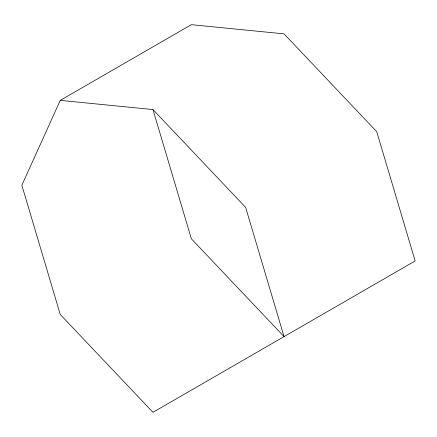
<?xml version="1.0" encoding="UTF-8"?>
<svg xmlns="http://www.w3.org/2000/svg" width="437" height="437" viewBox="0 0 437 437"><rect width="100%" height="100%" fill="white"/><g stroke="black" fill="none" stroke-linecap="round" stroke-linejoin="round"><path stroke-width="0.66" d="M60.246 100.373L21.85 185.244L60.246 314.46L152.95 412.32L415.15 260.938L376.754 131.723L284.05 33.862L191.346 24.68L60.246 100.373L152.95 109.556L245.654 207.411L284.05 336.627L191.346 238.766L152.95 109.556"/></g></svg>
